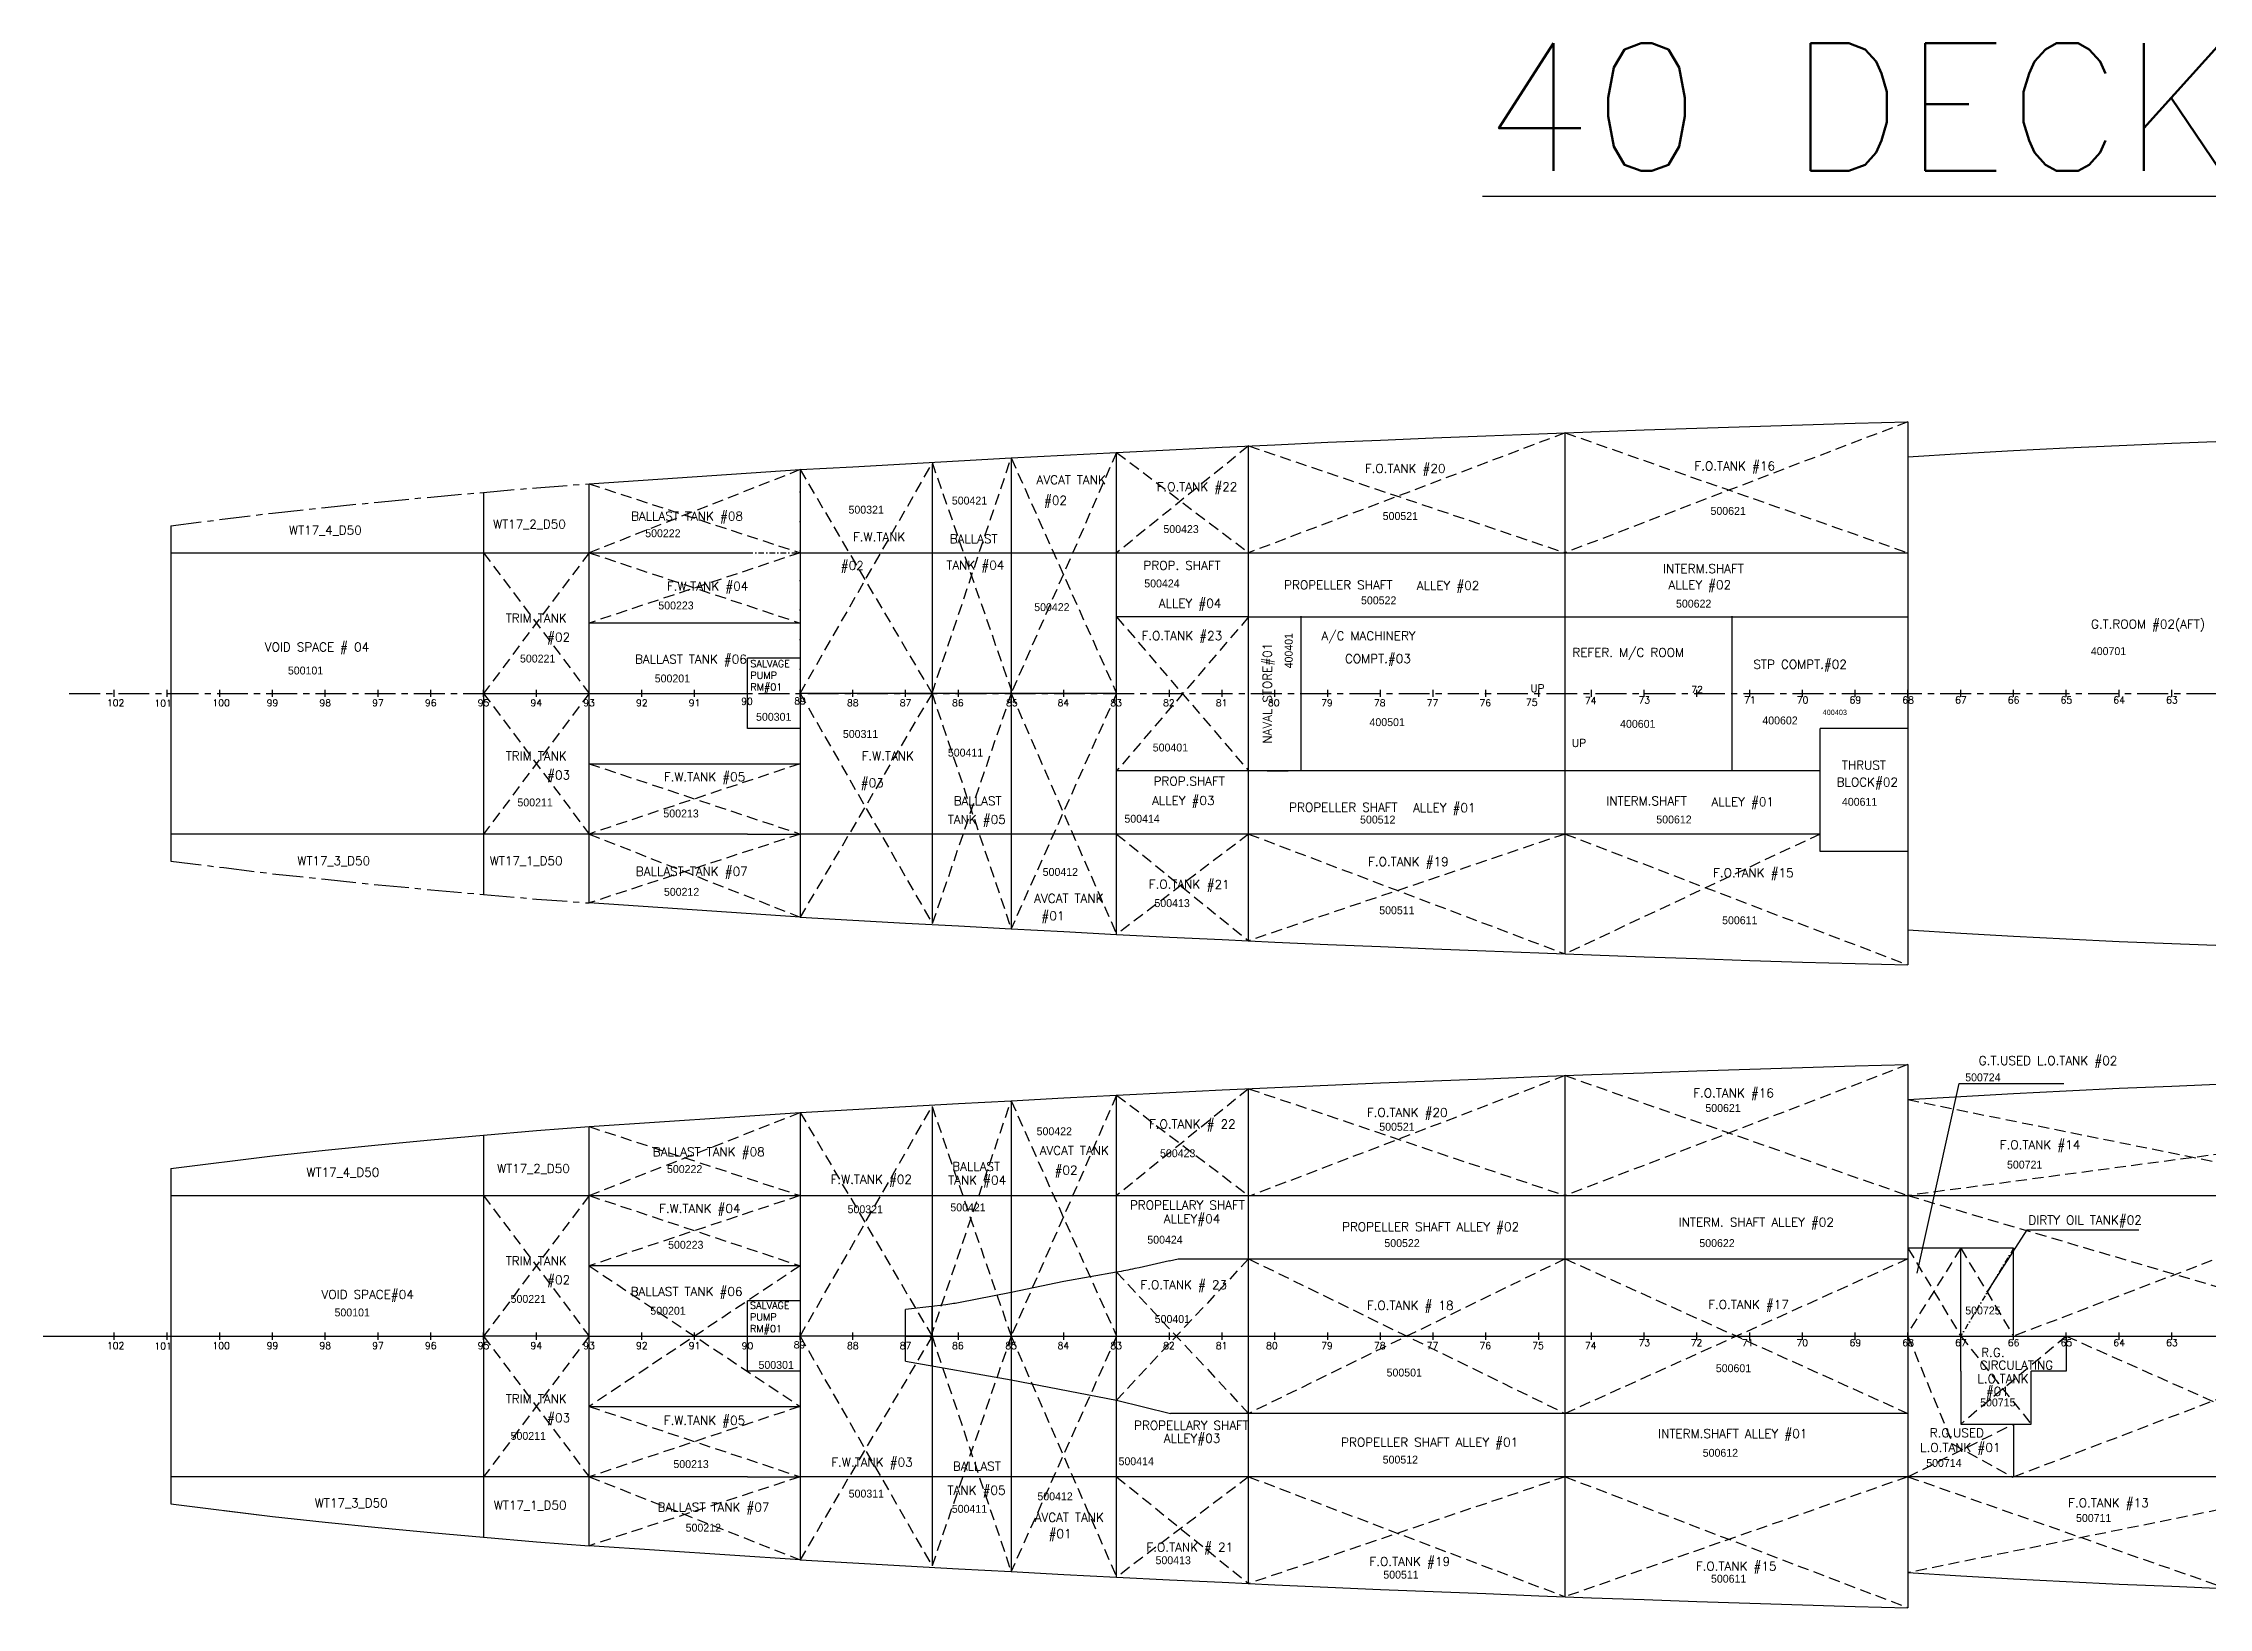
# Model space of a CAD drawing. Header units: millimetres. Extents: x 16781 to 173636, y 7910 to 52409.
# Drawn here: x 16781 to 78352, y 7910 to 52409 of the extents above; entities that cross this region are included whole.
import ezdxf
from ezdxf.enums import TextEntityAlignment as Align

# ---------------------------------------------------------------- set-up
doc = ezdxf.new("R2010")
doc.units = ezdxf.units.MM
doc.header["$LTSCALE"] = 700
doc.header["$MEASUREMENT"] = 0
for name, pattern in [('CENTER', [2, 1.25, -0.25, 0.25, -0.25]), ('CL', [375, 300, -25, 25, -25]), ('DASHDOT2', [0.5, 0.25, -0.125, 0, -0.125]), ('DASHED', [0.75, 0.5, -0.25]), ('DOTDASH', [1.2, 0.6, -0.3, 0, -0.3]), ('DOTDASH1', [1600, 1000, -250, 100, -250])]:
    doc.linetypes.add(name, pattern=pattern)
for name, color, linetype in [('00', 7, 'Continuous'), ('01', 7, 'Continuous'), ('4 DECK', 7, 'Continuous'), ('AP & CLS', 7, 'Continuous'), ('COMPT.NOS', 4, 'Continuous'), ('COMPTNAME', 7, 'Continuous'), ('HOLD', 7, 'Continuous')]:
    doc.layers.add(name, color=color, linetype=linetype)
doc.styles.add('ROMANS', font='romans.shx', dxfattribs={"height": 150})
doc.styles.add('style1', font='romans.shx', dxfattribs={"height": 250})
doc.dimstyles.new('ISO-25', dxfattribs={"dimtxt": 2.5, "dimasz": 2.5, "dimexe": 1.25, "dimexo": 0.625, "dimtad": 1, "dimdsep": 46, "dimtxsty": 'Standard', "dimcen": 2.5, "dimadec": 0, "dimazin": 0, "dimtfac": 1, "dimtmove": 2, "dimatfit": 3, "dimfxl": 1, "dimtolj": 1, "dimtzin": 0, "dimarcsym": 0})

msp = doc.modelspace()

# ---------------------------------------------------------------- linework, layer by layer
at = {"color": 18, "linetype": 'DASHED', "lineweight": -2, "ltscale": 0.9, "true_color": 0x000000, "transparency": 33554534}
for p, q in [((60052, 41330), (51052, 37918)), ((69802, 41642), (60052, 37918)), ((60052, 41330), (69802, 37918)), ((47301, 40772), (44301, 33918)), ((51052, 40955), (47301, 37918)), ((47301, 40772), (51052, 37918)), ((51052, 40955), (60052, 37918)), ((38301, 40281), (32301, 37918)), ((38301, 33918), (42051, 40451)), ((38301, 40281), (42051, 33918)), ((42051, 33918), (44301, 40613)), ((42051, 40491), (44301, 34018)), ((44301, 40613), (47301, 33918)), ((32301, 39879), (38301, 37918)), ((32301, 37918), (29301, 33918)), ((29301, 37918), (32301, 33918)), ((38301, 37918), (32301, 35918)), ((32301, 37918), (38301, 35918)), ((51052, 36091), (47301, 31717)), ((47301, 36091), (51052, 31717)), ((32301, 33918), (29301, 29917)), ((29301, 33918), (32301, 29917)), ((42051, 33918), (38301, 27554)), ((38301, 33918), (42051, 27384)), ((44301, 33918), (42051, 27344)), ((42051, 33918), (44301, 27222)), ((47301, 33918), (44301, 27222)), ((44301, 33918), (47301, 27063)), ((38301, 31917), (32301, 29917)), ((32301, 31917), (38301, 29917)), ((38301, 29917), (32301, 27956)), ((32301, 29917), (38301, 27554)), ((47301, 29917), (51052, 26880)), ((51052, 29917), (47301, 27063)), ((60052, 29917), (51052, 26880)), ((51052, 29917), (60052, 26505)), ((60052, 29917), (69802, 26193)), ((67302, 29917), (60052, 26505)), ((60052, 23045), (51124, 19634)), ((69802, 23358), (60052, 19634)), ((60052, 23045), (69802, 19634)), ((38301, 15634), (42051, 22167)), ((42008, 15589), (44301, 22329)), ((42051, 22167), (44301, 15634)), ((47301, 22488), (44301, 15634)), ((44301, 22329), (47301, 15634)), ((51052, 22672), (47301, 19634)), ((47301, 22488), (51052, 19634)), ((51052, 22672), (60052, 19634)), ((69802, 22361), (83303, 19634)), ((32301, 19634), (38301, 21997)), ((32301, 21595), (38301, 19634)), ((38301, 21997), (42051, 15634)), ((78803, 20834), (69802, 19634)), ((32301, 19634), (29301, 15634)), ((29301, 19634), (32301, 15634)), ((32301, 19634), (38301, 17634)), ((38301, 19634), (32301, 17634)), ((69802, 19634), (83303, 15649)), ((83303, 19634), (72803, 15634)), ((69802, 18134), (71303, 15634)), ((71303, 18134), (69802, 15734)), ((71303, 18134), (72803, 15634)), ((32301, 17634), (38301, 13634)), ((38301, 17634), (32301, 13634)), ((51052, 17834), (47301, 13814)), ((47301, 17454), (51052, 13434)), ((51052, 17834), (60052, 13434)), ((60052, 17834), (51052, 13434)), ((69802, 17834), (60052, 13434)), ((60052, 17834), (69802, 13434)), ((32301, 15634), (29301, 11634)), ((29301, 15634), (32301, 11634)), ((42051, 15634), (38301, 9271)), ((38301, 15634), (42051, 9101)), ((44301, 15634), (42051, 9101)), ((42051, 15634), (44301, 8939)), ((47301, 15634), (44301, 8939)), ((44301, 15634), (47301, 8780)), ((69802, 15634), (71078, 12558)), ((71303, 15634), (73303, 13134)), ((74303, 15634), (71303, 13134)), ((72803, 11634), (83303, 15634)), ((74303, 15634), (83303, 11634)), ((32301, 13634), (38301, 11634)), ((38301, 13634), (32301, 11634)), ((69802, 11634), (72803, 13134)), ((71078, 12558), (72787, 11621)), ((32301, 11634), (38301, 9271)), ((38301, 11634), (32301, 9673)), ((51052, 11634), (47301, 8780)), ((47301, 11634), (51052, 8596)), ((51052, 11634), (60052, 8222)), ((60052, 11634), (51052, 8596)), ((69802, 11634), (60052, 8222)), ((60052, 11634), (69802, 7910)), ((83303, 11634), (69802, 8907)), ((69802, 11634), (78803, 8480))]:
    msp.add_line(p, q, dxfattribs=at)
at = {"color": 18, "true_color": 0x000000}
for p, q in [((60052, 26505), (60052, 41330)), ((69802, 41642), (69802, 26193)), ((47301, 27063), (47301, 40772)), ((38301, 40281), (38301, 27554)), ((42051, 40451), (42051, 27384)), ((44301, 40613), (44301, 27222)), ((29301, 39636), (29301, 28199)), ((32301, 27956), (32301, 39879)), ((20406, 37918), (36801, 37918)), ((38301, 37918), (69802, 37918)), ((38301, 35918), (32301, 35918)), ((51052, 36091), (47301, 36091)), ((51052, 36091), (69802, 36091)), ((36801, 32918), (36801, 34918)), ((38301, 34918), (36801, 34918)), ((50302, 33818), (50302, 34018)), ((51802, 33818), (51802, 34018)), ((53302, 33818), (53302, 34018)), ((54802, 33818), (54802, 34018)), ((56302, 33818), (56302, 34018)), ((57802, 33818), (57802, 34018)), ((59302, 33818), (59302, 34018)), ((60802, 33818), (60802, 34018)), ((62302, 33818), (62302, 34018)), ((63802, 33818), (63802, 34018)), ((65302, 33818), (65302, 34018)), ((66802, 33818), (66802, 34018)), ((68302, 33818), (68302, 34018)), ((69802, 33818), (69802, 34018)), ((71303, 33818), (71303, 34018)), ((72803, 33818), (72803, 34018)), ((74303, 33818), (74303, 34018)), ((38301, 32918), (36801, 32918)), ((67302, 29417), (67302, 32918)), ((69802, 32918), (67302, 32918)), ((32301, 31917), (38301, 31917)), ((49059, 31717), (47301, 31717)), ((67302, 31717), (49059, 31717)), ((51577, 31718), (52176, 31717)), ((36801, 29917), (20406, 29917)), ((67302, 29917), (38301, 29917)), ((69802, 29417), (67302, 29417)), ((60052, 19634), (60052, 23045)), ((69802, 23358), (69802, 7910)), ((42051, 22167), (42051, 9101)), ((44301, 22329), (44301, 8939)), ((47301, 17454), (47301, 22488)), ((32301, 9673), (32301, 21595)), ((38301, 21997), (38301, 9271)), ((38301, 21997), (38301, 15634)), ((29301, 21352), (29301, 9916)), ((20406, 19634), (36801, 19634)), ((36801, 19634), (38301, 19634)), ((38301, 19634), (51124, 19634)), ((51124, 19634), (83303, 19634)), ((60052, 11634), (60052, 19634)), ((71303, 18134), (69802, 18134)), ((71303, 14634), (71303, 18134)), ((72803, 18134), (71303, 18134)), ((72803, 15634), (72803, 18134)), ((38301, 17634), (32301, 17634)), ((47301, 13814), (47301, 17454)), ((48801, 17774), (49051, 17834)), ((49051, 17834), (69802, 17834)), ((36801, 14634), (36801, 16634)), ((38301, 16634), (36801, 16634)), ((44301, 16874), (44301, 14394)), ((41301, 14923), (41301, 16392)), ((42051, 14791), (42051, 16478)), ((33801, 15534), (33801, 15734)), ((35301, 15534), (35301, 15734)), ((36801, 15534), (36801, 15734)), ((38301, 15534), (38301, 15734)), ((42051, 15634), (38301, 15634)), ((39801, 15534), (39801, 15734)), ((41301, 15634), (42051, 15634)), ((42051, 15634), (47301, 15634)), ((47301, 15634), (69802, 15634)), ((69802, 15634), (90052, 15634)), ((74128, 15488), (74303, 15634)), ((74303, 15634), (74303, 14634)), ((41301, 14923), (44301, 14394)), ((38301, 14634), (36801, 14634)), ((44301, 14394), (47301, 13814)), ((71303, 14634), (71303, 13134)), ((74303, 14634), (73303, 14634)), ((73303, 13134), (73303, 14634)), ((32301, 13634), (38301, 13634)), ((47301, 8780), (47301, 13814)), ((47301, 13814), (48832, 13434)), ((69802, 13434), (48832, 13434)), ((71303, 13134), (73303, 13134)), ((72803, 13134), (72803, 11634)), ((36801, 11634), (20406, 11634)), ((36801, 11634), (38301, 11634)), ((51124, 11634), (38301, 11634)), ((83303, 11634), (51124, 11634)), ((60052, 8222), (60052, 11634))]:
    msp.add_line(p, q, dxfattribs=at)
at = {"color": 18, "linetype": 'Continuous', "true_color": 0x000000}
for p, q in [((51052, 26880), (51052, 40955)), ((18800, 33818), (18800, 34018)), ((20300, 33818), (20300, 34018)), ((21800, 33818), (21800, 34018)), ((23300, 33818), (23300, 34018)), ((24800, 33818), (24800, 34018)), ((26300, 33818), (26300, 34018)), ((27800, 33818), (27800, 34018)), ((29301, 33818), (29301, 34018)), ((30801, 33818), (30801, 34018)), ((32301, 33818), (32301, 34018)), ((33801, 33818), (33801, 34018)), ((35301, 33818), (35301, 34018)), ((36801, 33818), (36801, 34018)), ((38301, 33818), (38301, 34018)), ((39801, 33818), (39801, 34018)), ((41301, 33818), (41301, 34018)), ((42801, 33818), (42801, 34018)), ((44301, 33818), (44301, 34018)), ((45801, 33818), (45801, 34018)), ((47301, 33918), (47301, 34118)), ((48801, 33818), (48801, 34018)), ((75803, 33818), (75803, 34018)), ((77303, 33818), (77303, 34018)), ((36801, 29917), (38301, 29917)), ((51052, 8596), (51052, 22672)), ((42801, 15534), (42801, 15734)), ((44301, 15534), (44301, 15734)), ((45801, 15534), (45801, 15734)), ((47301, 15534), (47301, 15734)), ((48801, 15534), (48801, 15734)), ((50302, 15534), (50302, 15734)), ((51802, 15534), (51802, 15734)), ((53302, 15534), (53302, 15734)), ((54802, 15534), (54802, 15734)), ((56302, 15534), (56302, 15734)), ((57802, 15534), (57802, 15734)), ((59302, 15534), (59302, 15734)), ((60802, 15534), (60802, 15734)), ((62302, 15534), (62302, 15734)), ((63802, 15534), (63802, 15734)), ((65302, 15534), (65302, 15734)), ((66802, 15534), (66802, 15734)), ((68302, 15534), (68302, 15734)), ((69802, 15534), (69802, 15734)), ((71303, 15534), (71303, 15734)), ((72803, 15534), (72803, 15734)), ((74303, 15534), (74303, 15734)), ((75803, 15534), (75803, 15734)), ((77303, 15534), (77303, 15734))]:
    msp.add_line(p, q, dxfattribs=at)
at = {"color": 18, "linetype": 'DOTDASH', "true_color": 0x000000}
msp.add_line((38301, 40281), (38301, 33918), dxfattribs=at)
at = {"color": 18, "linetype": 'DASHDOT2', "ltscale": 0.9, "true_color": 0x000000}
for p, q in [((36801, 37918), (38301, 37918)), ((72803, 18134), (71303, 15634))]:
    msp.add_line(p, q, dxfattribs=at)
at = {"color": 18, "linetype": 'CENTER', "true_color": 0x000000}
msp.add_line((17521, 33918), (173636, 33918), dxfattribs=at)
at = {"color": 18, "linetype": 'DOTDASH1', "true_color": 0x000000}
for p, q in [((29301, 33918), (36801, 33918)), ((47301, 33918), (38301, 33918)), ((18800, 15534), (18800, 15734)), ((20300, 15534), (20300, 15734)), ((21800, 15534), (21800, 15734)), ((23300, 15534), (23300, 15734)), ((24800, 15534), (24800, 15734)), ((26300, 15534), (26300, 15734)), ((27800, 15534), (27800, 15734)), ((29301, 15534), (29301, 15734)), ((32301, 15634), (29301, 15634)), ((30801, 15534), (30801, 15734)), ((32301, 15534), (32301, 15734)), ((32301, 15634), (38301, 15634)), ((41301, 15534), (41301, 15734))]:
    msp.add_line(p, q, dxfattribs=at)
at = {"color": 18, "true_color": 0x000000}
msp.add_lwpolyline([(48801, 17774, -0.004186), (47814, 17555, -0.008118), (47301, 17454), (45801, 17186), (44301, 16874), (42801, 16584, -0.012136), (42611, 16552, -0.009663), (41301, 16392)], format="xyb", dxfattribs=at)
at = {"layer": '00', "color": 18, "true_color": 0x000000}
msp.add_line((64802, 31717), (64802, 36118), dxfattribs=at)
at = {"layer": '01', "color": 18, "linetype": 'ByBlock', "true_color": 0x000000}
msp.add_line((52552, 31717), (52552, 36118), dxfattribs=at)
at = {"layer": '4 DECK', "color": 18, "linetype": 'Continuous', "true_color": 0x000000}
for p, q in [((32301, 39879), (38301, 40281)), ((38301, 27554), (32301, 27956))]:
    msp.add_line(p, q, dxfattribs=at)
at = {"layer": '4 DECK', "color": 18, "true_color": 0x000000}
for points in [[(38301, 40281), (39801, 40366), (41301, 40451), (42801, 40532), (44301, 40613), (45801, 40693), (47301, 40772), (48801, 40848), (50302, 40920), (51802, 40991), (53302, 41061), (54802, 41122), (56302, 41182), (57802, 41242), (59302, 41301), (60802, 41359), (62302, 41411), (63802, 41461), (65302, 41511), (66802, 41560), (68302, 41604), (69802, 41642)], [(69802, 40645), (71303, 40738), (72803, 40823), (74303, 40900), (75803, 40973), (77303, 41033), (78803, 41093)], [(38301, 27554), (39801, 27469), (41301, 27384), (42801, 27303), (44301, 27222), (45801, 27142), (47301, 27063), (48801, 26987), (50302, 26915), (51802, 26844), (53302, 26774), (54802, 26713), (56302, 26653), (57802, 26593), (59302, 26534), (60802, 26476), (62302, 26424), (63802, 26374), (65302, 26324), (66802, 26275), (68302, 26231), (69802, 26193)], [(69802, 27190), (71303, 27097), (72803, 27012), (74303, 26935), (75803, 26862), (77303, 26802), (78803, 26742)]]:
    msp.add_lwpolyline(points, dxfattribs=at)
at = {"layer": '4 DECK', "color": 18, "linetype": 'CENTER', "true_color": 0x000000}
for points in [[(20406, 38687), (23300, 39048), (24800, 39205), (26300, 39361), (27800, 39503), (29301, 39636), (30801, 39768), (32301, 39879)], [(20406, 29148), (21910, 28961), (23300, 28787), (24800, 28630), (26300, 28474), (27800, 28332), (29301, 28199), (30801, 28067), (32301, 27956)]]:
    msp.add_lwpolyline(points, dxfattribs=at)
at = {"layer": '4 DECK', "color": 18, "linetype": 'CL', "true_color": 0x000000}
msp.add_lwpolyline([(20406, 38687), (20406, 29148)], dxfattribs=at)
at = {"layer": 'AP & CLS', "color": 18, "true_color": 0x000000}
msp.add_line((16781, 15634), (29301, 15634), dxfattribs=at)
at = {"layer": 'HOLD', "color": 18, "true_color": 0x000000}
for p, q in [((32301, 21595), (38301, 21997)), ((38301, 9271), (32301, 9673))]:
    msp.add_line(p, q, dxfattribs=at)
for points in [[(38301, 21997), (39801, 22082), (41301, 22167), (42801, 22248), (44301, 22329), (45801, 22409), (47301, 22488), (48801, 22564), (50302, 22636), (51802, 22707), (53302, 22777), (54802, 22838), (56302, 22898), (57802, 22958), (59302, 23017), (60802, 23075), (62302, 23127), (63802, 23177), (65302, 23227), (66802, 23276), (68302, 23320), (69802, 23358)], [(69802, 22361), (71303, 22454), (72803, 22539), (74303, 22616), (75803, 22689), (77303, 22749), (78803, 22809)], [(38301, 9271), (39801, 9186), (41301, 9101), (42801, 9020), (44301, 8939), (45801, 8859), (47301, 8780), (48801, 8704), (50302, 8632), (51802, 8561), (53302, 8491), (54802, 8430), (56302, 8370), (57802, 8310), (59302, 8251), (60802, 8193), (62302, 8141), (63802, 8091), (65302, 8041), (66802, 7992), (68302, 7948), (69802, 7910)], [(69802, 8907), (71303, 8814), (72803, 8729), (74303, 8652), (75803, 8579), (77303, 8519), (78803, 8459)]]:
    msp.add_lwpolyline(points, dxfattribs=at)
at = {"layer": 'HOLD', "color": 18, "linetype": 'DOTDASH1', "true_color": 0x000000}
for points in [[(20406, 20403), (23300, 20764), (24800, 20921), (26300, 21077), (27800, 21219), (29301, 21352), (30801, 21484), (32301, 21595)], [(20406, 20403), (20406, 10865)], [(20406, 10865), (23300, 10504)], [(21910, 10677), (23300, 10504), (24800, 10347), (26300, 10191), (27800, 10049), (29301, 9916), (30801, 9784), (32301, 9673)]]:
    msp.add_lwpolyline(points, dxfattribs=at)

# ---------------------------------------------------------------- texts
at = {"color": 18, "true_color": 0x000000, "style": 'ROMANS'}
for p in [(59065, 33951), (60249, 32396)]:
    msp.add_text('UP', height=217.7, dxfattribs=at).set_placement(p)
for s, p in [('72', (63805, 34028)), ('73', (62305, 33730)), ('71', (65305, 33730)), ('70', (66805, 33730)), ('69', (68305, 33730)), ('68', (69806, 33730)), ('67', (71306, 33730)), ('66', (72806, 33730)), ('65', (74306, 33730)), ('64', (75806, 33730)), ('63', (77306, 33730)), ('73', (62305, 15447)), ('72', (63790, 15447)), ('71', (65241, 15447)), ('70', (66795, 15447)), ('69', (68305, 15447)), ('68', (69806, 15447)), ('67', (71306, 15447)), ('66', (72806, 15447)), ('65', (74306, 15447)), ('64', (75806, 15447)), ('63', (77306, 15447))]:
    msp.add_text(s, height=192.5, dxfattribs=at).set_placement(p, align=Align.MIDDLE)
for s, p in [('102', (18838, 33552)), ('101', (20188, 33540)), ('100', (21838, 33552)), ('100', (21838, 33552)), ('99', (23298, 33552)), ('98', (24798, 33552)), ('97', (26298, 33552)), ('96', (27798, 33552)), ('95', (29299, 33552)), ('94', (30799, 33552)), ('93', (32299, 33552)), ('92', (33799, 33552)), ('91', (35299, 33552)), ('90', (36790, 33595)), ('89', (38299, 33606)), ('88', (39799, 33552)), ('87', (41299, 33552)), ('86', (42786, 33552)), ('85', (44323, 33552)), ('84', (45786, 33552)), ('83', (47286, 33552)), ('82', (48786, 33552)), ('81', (50286, 33552)), ('80', (51768, 33552)), ('79', (53281, 33552)), ('78', (54781, 33552)), ('77', (56281, 33552)), ('76', (57782, 33552)), ('75', (59104, 33567)), ('74', (60782, 33613)), ('102', (18838, 15268)), ('101', (20188, 15256)), ('100', (21838, 15268)), ('99', (23298, 15268)), ('98', (24798, 15268)), ('97', (26298, 15268)), ('96', (27798, 15268)), ('95', (29299, 15268)), ('94', (30799, 15268)), ('93', (32299, 15268)), ('92', (33799, 15268)), ('91', (35299, 15268)), ('90', (36803, 15262)), ('89', (38285, 15291)), ('88', (39799, 15268)), ('87', (41299, 15268)), ('86', (42786, 15268)), ('85', (44301, 15268)), ('84', (45786, 15268)), ('83', (47286, 15268)), ('82', (48786, 15268)), ('81', (50286, 15268)), ('80', (51715, 15268)), ('79', (53281, 15268)), ('78', (54781, 15268)), ('77', (56281, 15268)), ('76', (57782, 15268)), ('75', (59282, 15268)), ('74', (60782, 15268))]:
    msp.add_text(s, height=192.5, dxfattribs=at).set_placement(p, align=Align.CENTER)
at = {"color": 18, "linetype": 'Continuous', "true_color": 0x000000, "insert": (57703, 52409), "char_height": 3626.77, "width": 86555.61, "attachment_point": 1, "style": 'ROMANS'}
msp.add_mtext('{\\L40 DECK & 50 DECK PLAN}', dxfattribs=at)
at = {"color": 18, "true_color": 0x000000, "insert": (67375, 33453), "char_height": 150, "width": 719.04, "attachment_point": 1}
msp.add_mtext('400403', dxfattribs=at)
at = {"layer": 'COMPT.NOS', "color": 18, "linetype": 'ByBlock', "true_color": 0x000000, "char_height": 225, "width": 1831.54, "attachment_point": 1}
for s, insert in [('500421', (42615, 39514)), ('500321', (39677, 39255)), ('500521', (54866, 39075)), ('500621', (64187, 39220)), ('500222', (33897, 38585)), ('500423', (48631, 38703)), ('500424', (48087, 37157)), ('500223', (34269, 36531)), ('500422', (44957, 36483)), ('500522', (54250, 36676)), ('500622', (63206, 36582)), ('400701', (75002, 35232)), ('500101', (23736, 34680)), ('500221', (30336, 35020)), ('500201', (34167, 34455)), ('500301', (37048, 33363)), ('400602', (65661, 33260)), ('500311', (39517, 32875)), ('400501', (54491, 33212)), ('400601', (61617, 33163)), ('500411', (42502, 32345)), ('500401', (48328, 32490)), ('500211', (30263, 30928)), ('400611', (67924, 30946)), ('500213', (34413, 30614)), ('500414', (47522, 30464)), ('500512', (54223, 30441)), ('500612', (62646, 30443)), ('500412', (45198, 28951)), ('500212', (34428, 28385)), ('500413', (48376, 28064)), ('500511', (54767, 27860)), ('500611', (64517, 27576)), ('500724', (71429, 23108)), ('500621', (64041, 22236)), ('500422', (45026, 21574)), ('500521', (54769, 21702)), ('500423', (48535, 20949)), ('500222', (34515, 20499)), ('500721', (72618, 20625)), ('500321', (39651, 19356)), ('500421', (42573, 19409)), ('500424', (48173, 18490)), ('500223', (34547, 18345)), ('500522', (54914, 18393)), ('500622', (63870, 18393)), ('500221', (30069, 16806)), ('500101', (25062, 16421)), ('500201', (34043, 16469)), ('500401', (48384, 16234)), ('500725', (71431, 16476)), ('500301', (37118, 14928)), ('500601', (64338, 14834)), ('500501', (54977, 14711)), ('500715', (71854, 13861)), ('500211', (30069, 12909)), ('500612', (63966, 12428)), ('500213', (34698, 12107)), ('500414', (47355, 12187)), ('500512', (54866, 12235)), ('500714', (70321, 12139)), ('500311', (39682, 11268)), ('500412', (45048, 11190)), ('500411', (42614, 10835)), ('500711', (74580, 10574)), ('500212', (35046, 10299)), ('500413', (48407, 9372)), ('500511', (54884, 8962)), ('500611', (64201, 8847))]:
    msp.add_mtext(s, dxfattribs=dict(at, insert=insert))
at = {"layer": 'COMPT.NOS', "color": 18, "linetype": 'ByBlock', "true_color": 0x000000, "insert": (52081, 34629), "char_height": 225, "width": 1831.54, "attachment_point": 1, "rotation": 90}
msp.add_mtext('400401', dxfattribs=at)
at = {"layer": 'COMPTNAME', "color": 18, "linetype": 'Continuous', "true_color": 0x000000, "style": 'style1'}
for s, height, p in [('AVCAT TANK ', 250.01, (47167, 39868)), ('#02', 250, (45888, 39282)), ('BALLAST TANK #08', 250.01, (36675, 38836)), ('F.W.TANK ', 250, (41465, 38243)), ('#02', 250, (40109, 37428)), ('F.W.TANK #04', 250.01, (36827, 36842)), ('VOID SPACE # 04', 250.01, (26047, 35112)), ('BALLAST TANK #06', 250.01, (36786, 34765)), ('F.W.TANK ', 250, (41710, 32012)), ('F.W.TANK #05', 250.01, (36740, 31418)), ('#03', 250, (40679, 31251)), ('BALLAST TANK #07', 250.01, (36811, 28729)), ('F.O.TANK', 250, (49681, 28363)), ('AVCAT TANK', 250, (46927, 27962)), ('#01', 250, (45816, 27465)), ('BALLAST TANK #08', 250.01, (37293, 20751)), ('BALLAST TANK #06', 250.01, (36662, 16779)), ('BALLAST TANK #07', 250.01, (37429, 10643))]:
    msp.add_text(s, height=height, dxfattribs=at).set_placement(p, align=Align.RIGHT)
at = {"layer": 'COMPTNAME', "color": 18, "true_color": 0x000000, "style": 'style1'}
for s, height, p in [('F.O.TANK #20', 250.01, (56651, 40191)), ('F.O.TANK #16', 250.01, (66021, 40260)), ('F.O.TANK #22', 250.01, (50731, 39669)), ('PROP. SHAFT', 250.01, (50259, 37433)), ('INTERM.SHAFT', 250.01, (65133, 37341)), ('PROPELLER SHAFT', 250.01, (55147, 36878)), ('ALLEY #02', 250, (57612, 36859)), ('ALLEY #02', 250, (64773, 36879)), ('ALLEY #04       ', 250.01, (51478, 36353)), ('F.O.TANK #23', 250.01, (50302, 35434)), ('G.T.ROOM #02(AFT)', 250.01, (78251, 35764)), ('PROP.SHAFT', 250, (50376, 31295)), ('BLOCK#02', 250, (69518, 31269)), ('THRUST', 250, (69176, 31752)), ('ALLEY #03', 250, (50084, 30744)), ('PROPELLER SHAFT ', 250.01, (55462, 30552)), ('ALLEY #01', 250, (57506, 30540)), ('INTERM.SHAFT', 250.01, (63516, 30733)), ('ALLEY #01', 250, (65992, 30710)), ('F.O.TANK #19', 250.01, (56742, 29006)), ('F.O.TANK #15', 250.01, (66551, 28690)), ('#21', 250, (50515, 28358)), ('G.T.USED L.O.TANK #02', 250.01, (75755, 23346)), ('F.O.TANK #20', 250.01, (56710, 21873)), ('F.O.TANK #16', 250.01, (65989, 22426)), ('F.O.TANK # 22', 250.01, (50684, 21542)), ('AVCAT TANK ', 250.01, (47254, 20790)), ('F.O.TANK #14', 250.01, (74704, 20954)), ('BALLAST', 250, (43985, 20337)), ('#02', 250, (46189, 20230)), ('F.W.TANK #02', 250.01, (41480, 19969)), ('TANK #04', 250, (44158, 19948)), ('F.W.TANK #04', 250.01, (36605, 19142)), ('PROPELLARY SHAFT', 250.01, (50946, 19238)), ('ALLEY#04', 250, (50249, 18849)), ('DIRTY OIL TANK#02', 250.01, (76451, 18812)), ('PROPELLER SHAFT ALLEY #02', 250.01, (58744, 18621)), ('INTERM. SHAFT ALLEY #02', 250.01, (67695, 18752)), ('TRIM TANK', 250, (31666, 17650)), ('#02', 250, (31760, 17110)), ('F.O.TANK # 23', 250.01, (50441, 16971)), ('VOID SPACE#04', 250.01, (27317, 16695)), ('F.O.TANK # 18', 250.01, (56880, 16384)), ('F.O.TANK #17', 250.01, (66415, 16409)), ('CIRCULATING', 250.01, (73929, 14686)), ('R.G.', 250, (72548, 15044)), ('L.O.TANK', 250, (73233, 14299)), ('#01', 250, (72671, 13940)), ('TRIM TANK', 250, (31666, 13728)), ('#03', 250, (31760, 13188)), ('F.W.TANK #05', 250.01, (36738, 13113)), ('PROPELLARY SHAFT', 250.01, (51063, 12971)), ('INTERM.SHAFT ALLEY #01', 250.01, (66941, 12736)), ('R.G.USED', 250, (71962, 12759)), ('ALLEY#03', 250, (50249, 12603)), ('PROPELLER SHAFT ALLEY #01', 250.01, (58718, 12491)), ('L.O.TANK #01', 250.01, (72430, 12341)), ('F.W.TANK #03', 250.01, (41502, 11923)), ('BALLAST', 250, (44005, 11809)), ('TANK #05', 250, (44142, 11125)), ('AVCAT TANK', 250, (46941, 10354)), ('F.O.TANK #13', 250.01, (76649, 10768)), ('#01', 250, (46019, 9890)), ('F.O.TANK # 21', 250.01, (50613, 9504)), ('F.O.TANK #19', 250.01, (56782, 9099)), ('F.O.TANK #15', 250.01, (66063, 8967))]:
    msp.add_text(s, height=height, dxfattribs=at).set_placement(p, align=Align.RIGHT)
at = {"layer": 'COMPTNAME', "color": 18, "linetype": 'DOTDASH1', "true_color": 0x000000, "style": 'style1'}
for s, p in [('BALLAST', (43914, 38188)), ('TANK #04', (44108, 37442)), ('TRIM TANK', (31666, 35934)), ('#02', (31760, 35393)), ('TRIM TANK', (31666, 32012)), ('#03', (31760, 31471)), ('BALLAST', (44027, 30735)), ('TANK #05', (44147, 30206))]:
    msp.add_text(s, height=250, dxfattribs=at).set_placement(p, align=Align.RIGHT)
at = {"layer": 'COMPTNAME', "color": 18, "linetype": 'ByBlock', "true_color": 0x000000, "style": 'style1'}
for s, height, p in [('A/C MACHINERY ', 250.01, (53125, 35430)), ('REFER. M/C ROOM', 250.01, (60260, 34955)), ('COMPT.#03', 250, (53792, 34780)), ('STP COMPT.#02', 250.01, (65407, 34619))]:
    msp.add_text(s, height=height, dxfattribs=at).set_placement(p)
msp.add_text('NAVAL STORE#01', height=250.01, rotation=90, dxfattribs=at).set_placement((51710, 32486))
at = {"layer": 'COMPTNAME', "color": 18, "true_color": 0x000000, "attachment_point": 1, "style": 'style1'}
for s, insert, char_height, width in [('WT17_2_D50', (29571, 38858), 250, 1831.45), ('WT17_4_D50', (23768, 38685), 250, 1831.45), ('{\\Fromans.shx|c0;SALVAGE PUMP RM#01}', (36887, 34864), 200.01, 1189.55), ('WT17_3_D50', (24005, 29281), 250, 1831.45), ('WT17_1_D50', (29478, 29282), 250, 1831.45), ('WT17_4_D50', (24267, 20419), 250, 1831.45), ('WT17_2_D50', (29684, 20527), 250, 1831.45), ('{\\Fromans.shx|c0;SALVAGE PUMP RM#01}', (36877, 16610), 200.01, 1189.55), ('WT17_3_D50', (24504, 11014), 250, 1831.45), ('WT17_1_D50', (29591, 10951), 250, 1831.45)]:
    msp.add_mtext(s, dxfattribs=dict(at, insert=insert, char_height=char_height, width=width))

# ---------------------------------------------------------------- leaders
at = {"color": 18, "true_color": 0x000000}
for points in [[(70061, 17430), (71256, 22816), (74231, 22816)], [(72053, 16884), (73188, 18656), (76369, 18662)]]:
    msp.add_leader(points, dimstyle='ISO-25', override={"dimgap": 0.09, "dimtad": 0, "dimarcsym": 1}, dxfattribs=at)

doc.saveas('drawing.dxf')
